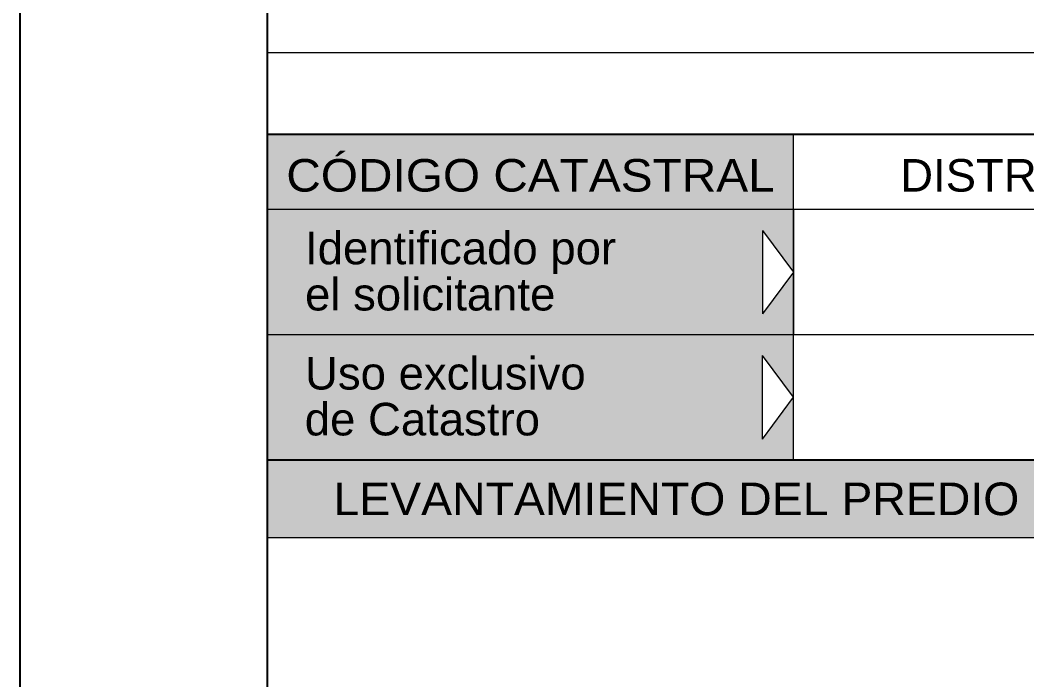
# Model space of a CAD drawing. Header units: inches. Extents: x 13.1 to 77.9, y 9.9 to 37.9.
# Drawn here: x 13.065 to 17.514, y 32.019 to 34.935 of the extents above; entities that cross this region are included whole.
import ezdxf

# ---------------------------------------------------------------- set-up
doc = ezdxf.new("R2010")
doc.units = ezdxf.units.IN
doc.header["$MEASUREMENT"] = 0
for name, color, linetype, lineweight in [('F_H', 253, 'Continuous', 13), ('F_NUEVA', 43, 'Continuous', 25), ('F_TEXT', 250, 'Continuous', 13), ('F_TEXTONUEVO', 250, 'Continuous', 13)]:
    doc.layers.add(name, color=color, linetype=linetype, lineweight=lineweight)
doc.styles.add('ARIAL', font='arial.ttf', dxfattribs={"height": 0.2})

msp = doc.modelspace()

# ---------------------------------------------------------------- hatches: boundary and pattern name
at = {"layer": 'F_H'}
for points in [[(16.4822, 34.4303), (14.1571, 34.4303), (14.1571, 34.0982), (16.4822, 34.0982)], [(26.5571, 32.991), (14.1571, 32.991), (14.1571, 32.6478), (26.5571, 32.6478)]]:
    msp.add_hatch(color=256, dxfattribs=at).paths.add_polyline_path(points)
h = msp.add_hatch(color=256, dxfattribs=at)
h.paths.add_polyline_path([(14.1571, 34.0982), (16.4822, 34.0982), (16.4822, 33.5446), (14.1571, 33.5446)])
h.paths.add_polyline_path([(16.4822, 33.8214), (16.3461, 33.6368), (16.3461, 34.0059)], flags=16)
h = msp.add_hatch(color=256, dxfattribs=at)
h.paths.add_polyline_path([(14.1571, 33.5446), (16.4822, 33.5446), (16.4822, 32.991), (14.1571, 32.991)])
h.paths.add_polyline_path([(16.3461, 33.0832), (16.3461, 33.4523), (16.4822, 33.2678)])

# ---------------------------------------------------------------- linework, layer by layer
at = {"layer": 'Defpoints', "color": 2}
msp.add_lwpolyline([(34.6651, 37.8515), (34.6651, 9.8515), (13.0651, 9.8515), (13.0651, 37.8515)], close=True, dxfattribs=at)
at = {"layer": 'F_NUEVA', "color": 7}
for p, q in [((14.1571, 37.3134), (14.1571, 10.3134)), ((29.5571, 34.4303), (14.1571, 34.4303)), ((14.1571, 32.991), (34.1571, 32.991))]:
    msp.add_line(p, q, dxfattribs=at)
at = {"layer": 'F_TEXTONUEVO', "color": 7}
for p, q in [((34.1571, 34.7912), (14.1571, 34.7912)), ((16.4822, 32.991), (16.4822, 34.4303)), ((21.6822, 34.0982), (14.1571, 34.0982)), ((16.4822, 34.0982), (16.4822, 33.5446)), ((16.3461, 34.0059), (16.3461, 33.6368)), ((16.3461, 34.0059), (16.4822, 33.8214)), ((16.4822, 33.8214), (16.3461, 33.6368)), ((21.6822, 33.5446), (14.1571, 33.5446)), ((16.3461, 33.0832), (16.3461, 33.4523)), ((16.4822, 33.2678), (16.3461, 33.4523)), ((16.3461, 33.0832), (16.4822, 33.2678)), ((14.1571, 32.6478), (29.5571, 32.6478))]:
    msp.add_line(p, q, dxfattribs=at)

# ---------------------------------------------------------------- texts
at = {"layer": 'F_TEXT', "color": 7, "style": 'ARIAL'}
for s, width, p in [('CÓDIGO CATASTRAL', 1.05, (14.2414, 34.1772)), ('LEVANTAMIENTO DEL PREDIO', 1.02, (14.4495, 32.747))]:
    msp.add_text(s, height=0.143932, dxfattribs=dict(at, width=width)).set_placement(p)
for s, height, p in [('DISTRITO ', 0.14393, (16.9542, 34.1772)), ('Identificado por', 0.143932, (14.3241, 33.8558)), ('el solicitante', 0.143932, (14.3241, 33.6517)), ('Uso exclusivo', 0.143932, (14.3241, 33.3022)), ('de Catastro', 0.143932, (14.3229, 33.0994))]:
    msp.add_text(s, height=height, dxfattribs=at).set_placement(p)

doc.saveas('drawing.dxf')
